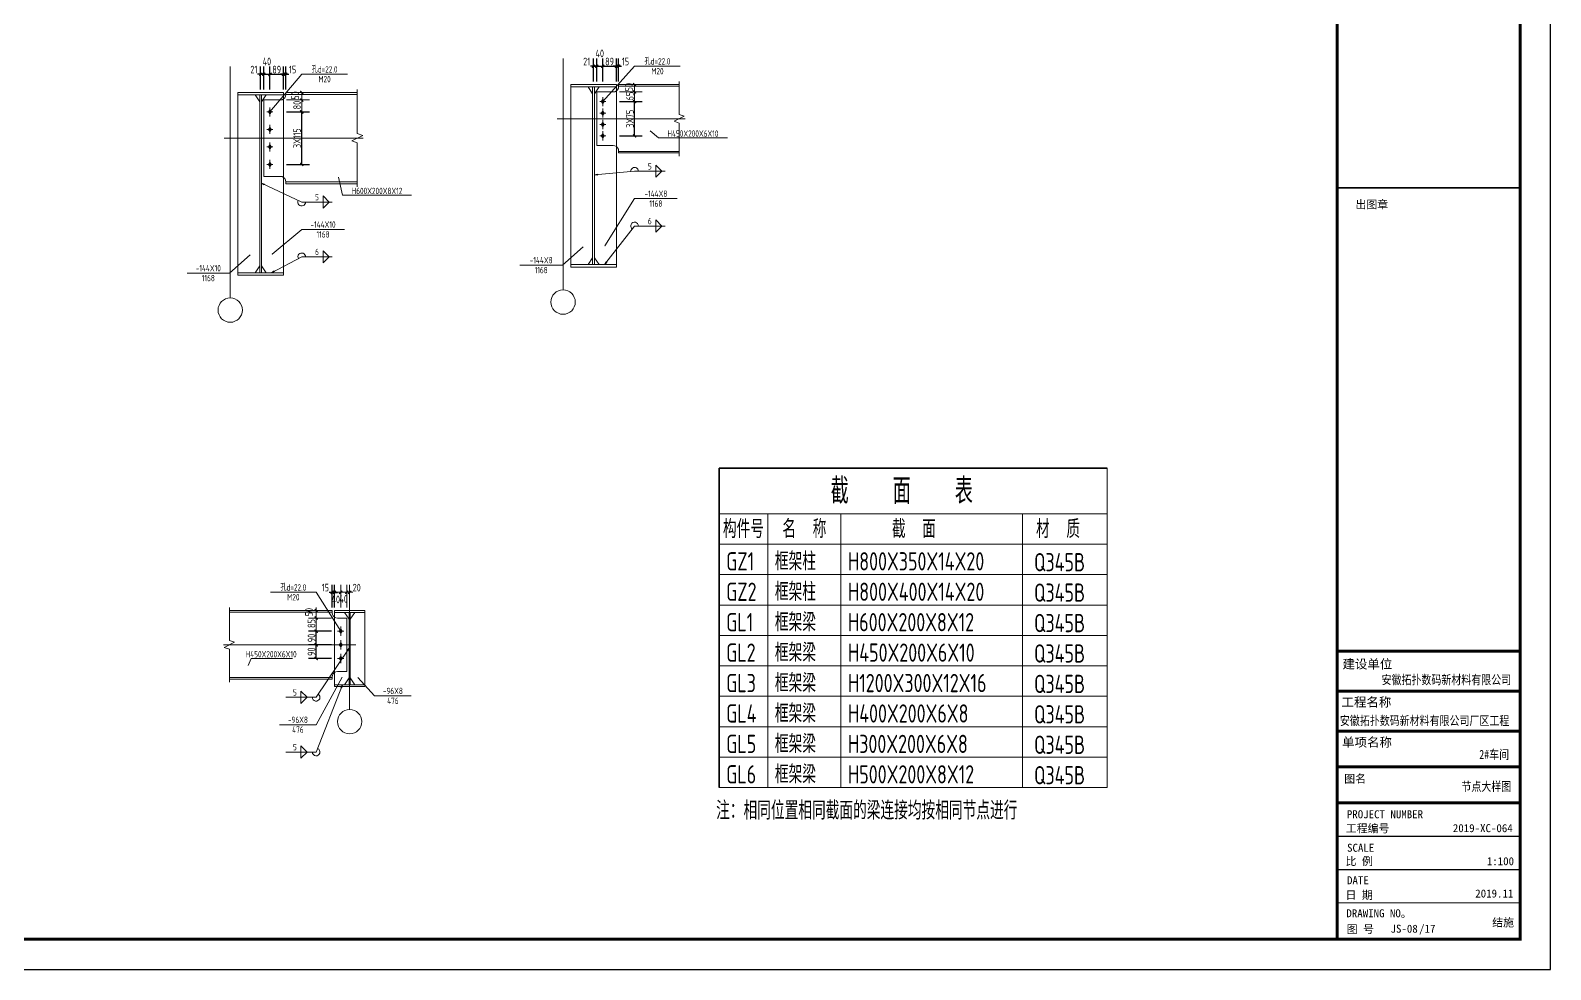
# Model space of a CAD drawing. Extents: x 19118 to 566552, y -1188739 to 92943.
# Drawn here: x 285605 to 335557, y -362484 to -331619 of the extents above; entities that cross this region are included whole.
import ezdxf
from ezdxf.enums import TextEntityAlignment as Align

# ---------------------------------------------------------------- set-up
doc = ezdxf.new("R2010")
doc.units = 0
doc.header["$LTSCALE"] = 1000
doc.header["$MEASUREMENT"] = 0
doc.linetypes.add('线型2', pattern=[5, 3, -2])
doc.linetypes.add('线型3', pattern=[19, 15, -1.5, 1, -1.5])
doc.layers.get('0').update_dxf_attribs({"linetype": 'CONTINUOUS'})
doc.layers.get('Defpoints').update_dxf_attribs({"linetype": 'CONTINUOUS'})
for name, color, linetype in [('PUB_TITLE', 4, 'CONTINUOUS'), ('TEXT', 7, 'CONTINUOUS'), ('图框', 4, 'CONTINUOUS')]:
    doc.layers.add(name, color=color, linetype=linetype)
for name, color, linetype, lineweight in [('孔标注', 9, 'CONTINUOUS', 18), ('字符标注', 9, 'CONTINUOUS', 18), ('尺寸标注', 9, 'CONTINUOUS', 18), ('梁_主零件_实线', 141, 'CONTINUOUS', 18), ('梁_零件_实线', 3, 'CONTINUOUS', 18), ('点划线', 9, '线型3', 18), ('焊缝标注', 9, 'CONTINUOUS', 18), ('螺栓组-普通_实线', 7, 'CONTINUOUS', 18), ('表格_字符', 9, 'CONTINUOUS', 18), ('表格_粗实线', 9, 'CONTINUOUS', 35), ('表格_细实线', 9, 'CONTINUOUS', 18), ('轴线__点划线', 9, 'CONTINUOUS', 18), ('钢板标注', 9, 'CONTINUOUS', 18), ('钢框架轴线', 9, 'CONTINUOUS', 18)]:
    doc.layers.add(name, color=color, linetype=linetype, lineweight=lineweight)
doc.styles.add('-黑体', font='SimSun.ttf')
doc.styles.add('PkpmHz', font='Pkpmeng', dxfattribs={"width": 0.7, "bigfont": 'hztxt'})
doc.styles.add('TSSD_NORM', font='Tssdeng.shx', dxfattribs={"width": 0.65, "bigfont": 'hztxt.shx'})
doc.styles.add('宋体', font='SimSun.ttf', dxfattribs={"width": 0.8})
doc.styles.add('黑体', font='simhei.ttf', dxfattribs={"width": 0.6, "height": 4.3})
doc.dimstyles.new('Pkpm_100', dxfattribs={"dimtxt": 250, "dimasz": 100, "dimexe": 250, "dimexo": 0.0625, "dimgap": 30, "dimtad": 1, "dimdec": 0, "dimrnd": 5, "dimzin": 0, "dimdsep": 46, "dimtxsty": 'PkpmHz', "dimblk1": 'ARCHTICK', "dimblk2": 'ARCHTICK', "dimsah": 1, "dimcen": 0.09, "dimadec": 0, "dimazin": 0, "dimtfac": 1, "dimtdec": 0, "dimtmove": 2, "dimatfit": 1, "dimfxl": 1, "dimtolj": 1, "dimtzin": 0, "dimarcsym": 0})

# ---------------------------------------------------------------- blocks, each defined once
blk = doc.blocks.new('_ArchTick')
at = {"color": 0, "linetype": 'ByBlock', "const_width": 0.4}
blk.add_lwpolyline([(-0.5, -0.5), (0.5, 0.5)], dxfattribs=at)
blk = doc.blocks.new('*D985')
at = {"layer": 'Defpoints', "color": 0, "linetype": 'Continuous'}
for p in [(293276, -333061), (293171, -333661), (293276, -333661)]:
    blk.add_point(p, dxfattribs=at)
at = {"layer": '尺寸标注', "color": 0, "linetype": 'Continuous', "lineweight": -2}
for p, q in [((293171, -333061), (293071, -333061)), ((293171, -333561), (293171, -332811)), ((293171, -333061), (293276, -333061)), ((293276, -333561), (293276, -332811)), ((293276, -333061), (293376, -333061))]:
    blk.add_line(p, q, dxfattribs=at)
at = {"layer": '尺寸标注', "color": 0, "linetype": 'Continuous', "lineweight": -2, "xscale": 100, "yscale": 100, "zscale": 100}
blk.add_blockref('_ArchTick', (293171, -333061), dxfattribs=at)
at = {"layer": '尺寸标注', "color": 0, "linetype": 'Continuous', "lineweight": -2, "xscale": 100, "yscale": 100, "zscale": 100, "rotation": 180}
blk.add_blockref('_ArchTick', (293276, -333061), dxfattribs=at)
at = {"layer": '尺寸标注', "color": 0, "linetype": 'Continuous', "insert": (292948, -332906), "char_height": 250, "attachment_point": 5, "style": 'PkpmHz'}
blk.add_mtext('\\A1;21', dxfattribs=at)
blk = doc.blocks.new('*D986')
at = {"layer": 'Defpoints', "color": 0, "linetype": 'Continuous'}
for p in [(293476, -333061), (293276, -333661), (293476, -333661)]:
    blk.add_point(p, dxfattribs=at)
at = {"layer": '尺寸标注', "color": 0, "linetype": 'Continuous', "lineweight": -2}
for p, q in [((293276, -333061), (293176, -333061)), ((293276, -333561), (293276, -332811)), ((293276, -333061), (293476, -333061)), ((293476, -333561), (293476, -332811)), ((293476, -333061), (293576, -333061))]:
    blk.add_line(p, q, dxfattribs=at)
at = {"layer": '尺寸标注', "color": 0, "linetype": 'Continuous', "lineweight": -2, "xscale": 100, "yscale": 100, "zscale": 100}
blk.add_blockref('_ArchTick', (293276, -333061), dxfattribs=at)
at = {"layer": '尺寸标注', "color": 0, "linetype": 'Continuous', "lineweight": -2, "xscale": 100, "yscale": 100, "zscale": 100, "rotation": 180}
blk.add_blockref('_ArchTick', (293476, -333061), dxfattribs=at)
at = {"layer": '尺寸标注', "color": 0, "linetype": 'Continuous', "insert": (293376, -332641), "char_height": 250, "attachment_point": 5, "style": 'PkpmHz'}
blk.add_mtext('\\A1;40', dxfattribs=at)
blk = doc.blocks.new('*D987')
at = {"layer": 'Defpoints', "color": 0, "linetype": 'Continuous'}
for p in [(293921, -333061), (293476, -333661), (293921, -333661)]:
    blk.add_point(p, dxfattribs=at)
at = {"layer": '尺寸标注', "color": 0, "linetype": 'Continuous', "lineweight": -2}
for p, q in [((293476, -333561), (293476, -332811)), ((293476, -333061), (293921, -333061)), ((293921, -333561), (293921, -332811))]:
    blk.add_line(p, q, dxfattribs=at)
at = {"layer": '尺寸标注', "color": 0, "linetype": 'Continuous', "lineweight": -2, "xscale": 100, "yscale": 100, "zscale": 100, "rotation": 180}
blk.add_blockref('_ArchTick', (293476, -333061), dxfattribs=at)
at = {"layer": '尺寸标注', "color": 0, "linetype": 'Continuous', "lineweight": -2, "xscale": 100, "yscale": 100, "zscale": 100}
blk.add_blockref('_ArchTick', (293921, -333061), dxfattribs=at)
at = {"layer": '尺寸标注', "color": 0, "linetype": 'Continuous', "insert": (293699, -332906), "char_height": 250, "attachment_point": 5, "style": 'PkpmHz'}
blk.add_mtext('\\A1;89', dxfattribs=at)
blk = doc.blocks.new('*D988')
at = {"layer": 'Defpoints', "color": 0, "linetype": 'Continuous'}
for p in [(293996, -333061), (293921, -333661), (293996, -333661)]:
    blk.add_point(p, dxfattribs=at)
at = {"layer": '尺寸标注', "color": 0, "linetype": 'Continuous', "lineweight": -2}
for p, q in [((293921, -333061), (293821, -333061)), ((293921, -333561), (293921, -332811)), ((293921, -333061), (293996, -333061)), ((293996, -333561), (293996, -332811)), ((293996, -333061), (294096, -333061))]:
    blk.add_line(p, q, dxfattribs=at)
at = {"layer": '尺寸标注', "color": 0, "linetype": 'Continuous', "lineweight": -2, "xscale": 100, "yscale": 100, "zscale": 100}
blk.add_blockref('_ArchTick', (293921, -333061), dxfattribs=at)
at = {"layer": '尺寸标注', "color": 0, "linetype": 'Continuous', "lineweight": -2, "xscale": 100, "yscale": 100, "zscale": 100, "rotation": 180}
blk.add_blockref('_ArchTick', (293996, -333061), dxfattribs=at)
at = {"layer": '尺寸标注', "color": 0, "linetype": 'Continuous', "insert": (294220, -332906), "char_height": 250, "attachment_point": 5, "style": 'PkpmHz'}
blk.add_mtext('\\A1;15', dxfattribs=at)
blk = doc.blocks.new('*D989')
at = {"layer": 'Defpoints', "color": 0, "linetype": 'Continuous'}
for p in [(293921, -334299), (294521, -334299), (293921, -336024)]:
    blk.add_point(p, dxfattribs=at)
at = {"layer": '尺寸标注', "color": 0, "linetype": 'Continuous', "lineweight": -2}
for p, q in [((294021, -334299), (294771, -334299)), ((294521, -336024), (294521, -334299)), ((294021, -336024), (294771, -336024))]:
    blk.add_line(p, q, dxfattribs=at)
at = {"layer": '尺寸标注', "color": 0, "linetype": 'Continuous', "lineweight": -2, "xscale": 100, "yscale": 100, "zscale": 100}
for p, rotation in [((294521, -334299), 90), ((294521, -336024), 270)]:
    blk.add_blockref('_ArchTick', p, dxfattribs=dict(at, rotation=rotation))
at = {"layer": '尺寸标注', "color": 0, "linetype": 'Continuous', "insert": (294366, -335161), "char_height": 250, "attachment_point": 5, "rotation": 90, "style": 'PkpmHz'}
blk.add_mtext('\\A1;3X115', dxfattribs=at)
blk = doc.blocks.new('*D990')
at = {"layer": 'Defpoints', "color": 0, "linetype": 'Continuous'}
for p in [(304213, -332797), (304108, -333397), (304213, -333397)]:
    blk.add_point(p, dxfattribs=at)
at = {"layer": '尺寸标注', "color": 0, "linetype": 'Continuous', "lineweight": -2}
for p, q in [((304108, -333297), (304108, -332547)), ((304213, -333297), (304213, -332547)), ((304108, -332797), (304008, -332797)), ((304108, -332797), (304213, -332797)), ((304213, -332797), (304313, -332797))]:
    blk.add_line(p, q, dxfattribs=at)
at = {"layer": '尺寸标注', "color": 0, "linetype": 'Continuous', "lineweight": -2, "xscale": 100, "yscale": 100, "zscale": 100}
blk.add_blockref('_ArchTick', (304108, -332797), dxfattribs=at)
at = {"layer": '尺寸标注', "color": 0, "linetype": 'Continuous', "lineweight": -2, "xscale": 100, "yscale": 100, "zscale": 100, "rotation": 180}
blk.add_blockref('_ArchTick', (304213, -332797), dxfattribs=at)
at = {"layer": '尺寸标注', "color": 0, "linetype": 'Continuous', "insert": (303885, -332642), "char_height": 250, "attachment_point": 5, "style": 'PkpmHz'}
blk.add_mtext('\\A1;21', dxfattribs=at)
blk = doc.blocks.new('*D991')
at = {"layer": 'Defpoints', "color": 0, "linetype": 'Continuous'}
for p in [(304413, -332797), (304213, -333397), (304413, -333397)]:
    blk.add_point(p, dxfattribs=at)
at = {"layer": '尺寸标注', "color": 0, "linetype": 'Continuous', "lineweight": -2}
for p, q in [((304213, -333297), (304213, -332547)), ((304413, -333297), (304413, -332547)), ((304213, -332797), (304113, -332797)), ((304213, -332797), (304413, -332797)), ((304413, -332797), (304513, -332797))]:
    blk.add_line(p, q, dxfattribs=at)
at = {"layer": '尺寸标注', "color": 0, "linetype": 'Continuous', "lineweight": -2, "xscale": 100, "yscale": 100, "zscale": 100}
blk.add_blockref('_ArchTick', (304213, -332797), dxfattribs=at)
at = {"layer": '尺寸标注', "color": 0, "linetype": 'Continuous', "lineweight": -2, "xscale": 100, "yscale": 100, "zscale": 100, "rotation": 180}
blk.add_blockref('_ArchTick', (304413, -332797), dxfattribs=at)
at = {"layer": '尺寸标注', "color": 0, "linetype": 'Continuous', "insert": (304313, -332377), "char_height": 250, "attachment_point": 5, "style": 'PkpmHz'}
blk.add_mtext('\\A1;40', dxfattribs=at)
blk = doc.blocks.new('*D992')
at = {"layer": 'Defpoints', "color": 0, "linetype": 'Continuous'}
for p in [(304858, -332797), (304413, -333397), (304858, -333397)]:
    blk.add_point(p, dxfattribs=at)
at = {"layer": '尺寸标注', "color": 0, "linetype": 'Continuous', "lineweight": -2}
for p, q in [((304413, -333297), (304413, -332547)), ((304858, -333297), (304858, -332547)), ((304413, -332797), (304858, -332797))]:
    blk.add_line(p, q, dxfattribs=at)
at = {"layer": '尺寸标注', "color": 0, "linetype": 'Continuous', "lineweight": -2, "xscale": 100, "yscale": 100, "zscale": 100, "rotation": 180}
blk.add_blockref('_ArchTick', (304413, -332797), dxfattribs=at)
at = {"layer": '尺寸标注', "color": 0, "linetype": 'Continuous', "lineweight": -2, "xscale": 100, "yscale": 100, "zscale": 100}
blk.add_blockref('_ArchTick', (304858, -332797), dxfattribs=at)
at = {"layer": '尺寸标注', "color": 0, "linetype": 'Continuous', "insert": (304636, -332642), "char_height": 250, "attachment_point": 5, "style": 'PkpmHz'}
blk.add_mtext('\\A1;89', dxfattribs=at)
blk = doc.blocks.new('*D993')
at = {"layer": 'Defpoints', "color": 0, "linetype": 'Continuous'}
for p in [(304933, -332797), (304858, -333397), (304933, -333397)]:
    blk.add_point(p, dxfattribs=at)
at = {"layer": '尺寸标注', "color": 0, "linetype": 'Continuous', "lineweight": -2}
for p, q in [((304858, -333297), (304858, -332547)), ((304933, -333297), (304933, -332547)), ((304858, -332797), (304758, -332797)), ((304858, -332797), (304933, -332797)), ((304933, -332797), (305033, -332797))]:
    blk.add_line(p, q, dxfattribs=at)
at = {"layer": '尺寸标注', "color": 0, "linetype": 'Continuous', "lineweight": -2, "xscale": 100, "yscale": 100, "zscale": 100}
blk.add_blockref('_ArchTick', (304858, -332797), dxfattribs=at)
at = {"layer": '尺寸标注', "color": 0, "linetype": 'Continuous', "lineweight": -2, "xscale": 100, "yscale": 100, "zscale": 100, "rotation": 180}
blk.add_blockref('_ArchTick', (304933, -332797), dxfattribs=at)
at = {"layer": '尺寸标注', "color": 0, "linetype": 'Continuous', "insert": (305157, -332642), "char_height": 250, "attachment_point": 5, "style": 'PkpmHz'}
blk.add_mtext('\\A1;15', dxfattribs=at)
blk = doc.blocks.new('*D994')
at = {"layer": 'Defpoints', "color": 0, "linetype": 'Continuous'}
for p in [(304858, -333960), (305458, -333960), (304858, -335085)]:
    blk.add_point(p, dxfattribs=at)
at = {"layer": '尺寸标注', "color": 0, "linetype": 'Continuous', "lineweight": -2}
for p, q in [((304958, -333960), (305708, -333960)), ((305458, -335085), (305458, -333960)), ((304958, -335085), (305708, -335085))]:
    blk.add_line(p, q, dxfattribs=at)
at = {"layer": '尺寸标注', "color": 0, "linetype": 'Continuous', "lineweight": -2, "xscale": 100, "yscale": 100, "zscale": 100}
for p, rotation in [((305458, -333960), 90), ((305458, -335085), 270)]:
    blk.add_blockref('_ArchTick', p, dxfattribs=dict(at, rotation=rotation))
at = {"layer": '尺寸标注', "color": 0, "linetype": 'Continuous', "insert": (305303, -334522), "char_height": 250, "attachment_point": 5, "rotation": 90, "style": 'PkpmHz'}
blk.add_mtext('\\A1;3X75', dxfattribs=at)
blk = doc.blocks.new('*D1014')
at = {"layer": 'Defpoints', "color": 0, "linetype": 'Continuous'}
for p in [(295595, -350086), (295520, -350686), (295595, -350686)]:
    blk.add_point(p, dxfattribs=at)
at = {"layer": '尺寸标注', "color": 0, "linetype": 'Continuous', "lineweight": -2}
for p, q in [((295520, -350086), (295420, -350086)), ((295520, -350586), (295520, -349836)), ((295520, -350086), (295595, -350086)), ((295595, -350586), (295595, -349836)), ((295595, -350086), (295695, -350086))]:
    blk.add_line(p, q, dxfattribs=at)
at = {"layer": '尺寸标注', "color": 0, "linetype": 'Continuous', "lineweight": -2, "xscale": 100, "yscale": 100, "zscale": 100}
blk.add_blockref('_ArchTick', (295520, -350086), dxfattribs=at)
at = {"layer": '尺寸标注', "color": 0, "linetype": 'Continuous', "lineweight": -2, "xscale": 100, "yscale": 100, "zscale": 100, "rotation": 180}
blk.add_blockref('_ArchTick', (295595, -350086), dxfattribs=at)
at = {"layer": '尺寸标注', "color": 0, "linetype": 'Continuous', "insert": (295297, -349930), "char_height": 250, "attachment_point": 5, "style": 'PkpmHz'}
blk.add_mtext('\\A1;15', dxfattribs=at)
blk = doc.blocks.new('*D1015')
at = {"layer": 'Defpoints', "color": 0, "linetype": 'Continuous'}
for p in [(294995, -351811), (295595, -351811), (295595, -352261)]:
    blk.add_point(p, dxfattribs=at)
at = {"layer": '尺寸标注', "color": 0, "linetype": 'Continuous', "lineweight": -2}
for p, q in [((295495, -351811), (294745, -351811)), ((294995, -352261), (294995, -351811)), ((295495, -352261), (294745, -352261))]:
    blk.add_line(p, q, dxfattribs=at)
at = {"layer": '尺寸标注', "color": 0, "linetype": 'Continuous', "lineweight": -2, "xscale": 100, "yscale": 100, "zscale": 100}
for p, rotation in [((294995, -351811), 90), ((294995, -352261), 270)]:
    blk.add_blockref('_ArchTick', p, dxfattribs=dict(at, rotation=rotation))
at = {"layer": '尺寸标注', "color": 0, "linetype": 'Continuous', "insert": (294840, -352036), "char_height": 250, "attachment_point": 5, "rotation": 90, "style": 'PkpmHz'}
blk.add_mtext('\\A1;90', dxfattribs=at)
blk = doc.blocks.new('*D1016')
at = {"layer": 'Defpoints', "color": 0, "linetype": 'Continuous'}
for p in [(294995, -351361), (295595, -351361), (295595, -351811)]:
    blk.add_point(p, dxfattribs=at)
at = {"layer": '尺寸标注', "color": 0, "linetype": 'Continuous', "lineweight": -2}
for p, q in [((295495, -351361), (294745, -351361)), ((294995, -351811), (294995, -351361)), ((295495, -351811), (294745, -351811))]:
    blk.add_line(p, q, dxfattribs=at)
at = {"layer": '尺寸标注', "color": 0, "linetype": 'Continuous', "lineweight": -2, "xscale": 100, "yscale": 100, "zscale": 100}
for p, rotation in [((294995, -351361), 90), ((294995, -351811), 270)]:
    blk.add_blockref('_ArchTick', p, dxfattribs=dict(at, rotation=rotation))
at = {"layer": '尺寸标注', "color": 0, "linetype": 'Continuous', "insert": (294840, -351586), "char_height": 250, "attachment_point": 5, "rotation": 90, "style": 'PkpmHz'}
blk.add_mtext('\\A1;90', dxfattribs=at)

msp = doc.modelspace()

# ---------------------------------------------------------------- hatches: boundary and pattern name
at = {"layer": '焊缝标注'}
for points in [[(293201.14, -336641), (293285.27, -336697.09), (293298.03, -336669.94)], [(304138.48, -336367.34), (304239.43, -336373.23), (304236.71, -336343.35)], [(293531.14, -339581), (293626.64, -339547.78), (293612.69, -339521.22)], [(304468.48, -339317.34), (304541.79, -339247.7), (304518.13, -339229.25)], [(296075.39, -351925.53), (296007.23, -352000.22), (296032.14, -352016.93)], [(295855.39, -353125.53), (295805.15, -353213.28), (295833.1, -353224.16)]]:
    msp.add_hatch(color=256, dxfattribs=at).paths.add_polyline_path(points)
at = {"layer": '螺栓组-普通_实线'}
for points in [[(304413.48, -333894.84), (304363.48, -333959.84), (304413.48, -334024.84), (304463.48, -333959.84)], [(293476.14, -334233.5), (293426.14, -334298.5), (293476.14, -334363.5), (293526.14, -334298.5)], [(304413.48, -334269.84), (304363.48, -334334.84), (304413.48, -334399.84), (304463.48, -334334.84)], [(304413.48, -334644.84), (304363.48, -334709.84), (304413.48, -334774.84), (304463.48, -334709.84)], [(293476.14, -334808.5), (293426.14, -334873.5), (293476.14, -334938.5), (293526.14, -334873.5)], [(304413.48, -335019.84), (304363.48, -335084.84), (304413.48, -335149.84), (304463.48, -335084.84)], [(293476.14, -335383.5), (293426.14, -335448.5), (293476.14, -335513.5), (293526.14, -335448.5)], [(293476.14, -335958.5), (293426.14, -336023.5), (293476.14, -336088.5), (293526.14, -336023.5)], [(295800.39, -351295.53), (295750.39, -351360.53), (295800.39, -351425.53), (295850.39, -351360.53)], [(295800.39, -351745.53), (295750.39, -351810.53), (295800.39, -351875.53), (295850.39, -351810.53)], [(295800.39, -352195.53), (295750.39, -352260.53), (295800.39, -352325.53), (295850.39, -352260.53)]]:
    msp.add_hatch(color=1, dxfattribs=at).paths.add_polyline_path(points)

# ---------------------------------------------------------------- linework, layer by layer
at = {"layer": 'PUB_TITLE'}
msp.add_lwpolyline([(251456.96, -362483.6), (335556.96, -362483.6), (335556.96, -303083.6), (251456.96, -303083.6)], close=True, dxfattribs=at)
at = {"layer": 'PUB_TITLE', "const_width": 100}
msp.add_lwpolyline([(253956.96, -361483.6), (334556.96, -361483.6), (334556.96, -304083.6), (253956.96, -304083.6)], close=True, dxfattribs=at)
at = {"layer": '图框', "color": 4, "const_width": 98.59}
msp.add_lwpolyline([(328547.72, -304083.6), (334556.96, -304083.6), (334556.96, -361483.6), (328547.72, -361483.6)], close=True, dxfattribs=at)
at = {"layer": '图框', "color": 0, "const_width": 50}
msp.add_lwpolyline([(328547.72, -336791.38), (334556.96, -336791.38)], dxfattribs=at)
at = {"layer": '图框', "color": 4}
for points, const_width in [([(328547.72, -352017.13), (334535.11, -352017.13)], 99.6), ([(328547.72, -353334.14), (334536.96, -353334.14)], 99.6), ([(328547.72, -354648.67), (334556.96, -354648.67)], 99.6), ([(328547.72, -355819.4), (334556.96, -355819.4)], 99.6), ([(328547.72, -357003.95), (334556.96, -357003.95)], 99.6), ([(328547.72, -358102.81), (334556.96, -358102.81)], 40.34), ([(328547.72, -359199.76), (334556.96, -359199.76)], 40.34), ([(328547.72, -360288.4), (334556.96, -360288.4)], 40.34)]:
    msp.add_lwpolyline(points, dxfattribs=dict(at, const_width=const_width))
at = {"layer": '孔标注', "ltscale": 100}
for p, q in [((293476.14, -334298.5), (294521.14, -333061)), ((294521.14, -333061), (296021.14, -333061)), ((304413.48, -333959.84), (305458.48, -332797.34)), ((305458.48, -332797.34), (306958.48, -332797.34)), ((294995.39, -350085.53), (293495.39, -350085.53)), ((295800.39, -351360.53), (294995.39, -350085.53))]:
    msp.add_line(p, q, dxfattribs=at)
at = {"layer": '孔标注', "ltscale": 100, "const_width": 10}
for points in [[(304418.48, -333959.84, 1), (304408.48, -333959.84, 1)], [(293481.14, -334298.5, 1), (293471.14, -334298.5, 1)], [(295805.39, -351360.53, 1), (295795.39, -351360.53, 1)]]:
    msp.add_lwpolyline(points, format="xyb", close=True, dxfattribs=at)
at = {"layer": '字符标注', "ltscale": 100}
for p, q in [((305972.59, -334919.78), (306239.02, -335151.19)), ((306239.02, -335151.19), (308514.02, -335151.19)), ((295733.39, -336437.16), (295857.73, -337036.95)), ((295857.73, -337036.95), (298132.73, -337036.95)), ((292764.63, -352486.88), (292859.66, -352255.47)), ((292859.66, -352255.47), (294218.42, -352255.47))]:
    msp.add_line(p, q, dxfattribs=at)
at = {"layer": '尺寸标注', "linetype": 'Continuous'}
for p, q in [((294021.14, -333661), (294771.14, -333661)), ((294521.14, -333906), (294521.14, -333661)), ((304958.48, -333397.34), (305708.48, -333397.34)), ((304958.48, -333642.34), (305708.48, -333642.34)), ((304958.48, -333642.34), (305708.48, -333642.34)), ((305458.48, -333642.34), (305458.48, -333397.34)), ((305458.48, -333959.84), (305458.48, -333642.34)), ((294021.14, -333906), (294771.14, -333906)), ((294021.14, -333906), (294771.14, -333906)), ((294521.14, -334298.5), (294521.14, -333906)), ((304958.48, -333959.84), (305708.48, -333959.84)), ((294021.14, -334298.5), (294771.14, -334298.5)), ((295595.39, -350085.53), (295495.39, -350085.53)), ((295595.39, -350585.53), (295595.39, -349835.53)), ((295595.39, -350085.53), (295800.39, -350085.53)), ((295800.39, -350585.53), (295800.39, -349835.53)), ((295800.39, -350585.53), (295800.39, -349835.53)), ((295800.39, -350085.53), (295900.39, -350085.53)), ((295800.39, -350085.53), (296000.39, -350085.53)), ((296000.39, -350085.53), (295900.39, -350085.53)), ((296000.39, -350585.53), (296000.39, -349835.53)), ((296000.39, -350585.53), (296000.39, -349835.53)), ((296000.39, -350085.53), (296095.39, -350085.53)), ((296095.39, -350585.53), (296095.39, -349835.53)), ((296095.39, -350085.53), (296195.39, -350085.53)), ((294995.39, -350685.53), (294995.39, -350585.53)), ((295495.39, -350685.53), (294745.39, -350685.53)), ((295495.39, -350930.53), (294745.39, -350930.53)), ((295495.39, -350930.53), (294745.39, -350930.53)), ((294995.39, -350930.53), (294995.39, -350685.53)), ((294995.39, -350930.53), (294995.39, -351030.53)), ((294995.39, -351360.53), (294995.39, -350930.53)), ((295495.39, -351360.53), (294745.39, -351360.53))]:
    msp.add_line(p, q, dxfattribs=at)
at = {"layer": '梁_主零件_实线', "ltscale": 100}
for p, q in [((292421.14, -333741), (292421.14, -333661)), ((292421.14, -333661), (293921.14, -333661)), ((293921.14, -333741), (293921.14, -333661)), ((293996.14, -333661), (296343.28, -333661)), ((293996.14, -333731), (293996.14, -333661)), ((303358.48, -333477.34), (303358.48, -333397.34)), ((303358.48, -333397.34), (304858.48, -333397.34)), ((303358.48, -333477.34), (304858.48, -333477.34)), ((304078.48, -333477.34), (304078.48, -339317.34)), ((304138.48, -339317.34), (304138.48, -333477.34)), ((304213.48, -333642.34), (304758.48, -333642.34)), ((304213.48, -335402.34), (304213.48, -333642.34)), ((304758.48, -333642.34), (304812.56, -333633.78)), ((304812.56, -333633.78), (304861.34, -333608.92)), ((304858.48, -333477.34), (304858.48, -333397.34)), ((304861.34, -333608.92), (304900.06, -333570.21)), ((304900.06, -333570.21), (304924.92, -333521.42)), ((304924.92, -333521.42), (304933.48, -333467.34)), ((304933.48, -333397.34), (306922.31, -333397.34)), ((304933.48, -333467.34), (304933.48, -333397.34)), ((304933.48, -333447.34), (306922.31, -333447.34)), ((292421.14, -333741), (293921.14, -333741)), ((293141.14, -333741), (293141.14, -339581)), ((293201.14, -339581), (293201.14, -333741)), ((293276.14, -333906), (293821.14, -333906)), ((293276.14, -336416), (293276.14, -333906)), ((293821.14, -333906), (293875.21, -333897.44)), ((293875.21, -333897.44), (293924, -333872.58)), ((293924, -333872.58), (293962.71, -333833.87)), ((293962.71, -333833.87), (293987.57, -333785.08)), ((293987.57, -333785.08), (293996.14, -333731)), ((293996.14, -333721), (296343.28, -333721)), ((304758.48, -335402.34), (304213.48, -335402.34)), ((304812.56, -335410.91), (304758.48, -335402.34)), ((304861.34, -335435.77), (304812.56, -335410.91)), ((304900.06, -335474.48), (304861.34, -335435.77)), ((304924.92, -335523.27), (304900.06, -335474.48)), ((304933.48, -335577.34), (304924.92, -335523.27)), ((304933.48, -335647.34), (304933.48, -335577.34)), ((306922.31, -335597.34), (304933.48, -335597.34)), ((306922.31, -335647.34), (304933.48, -335647.34)), ((293821.14, -336416), (293276.14, -336416)), ((293875.21, -336424.57), (293821.14, -336416)), ((293924, -336449.43), (293875.21, -336424.57)), ((293962.71, -336488.14), (293924, -336449.43)), ((293987.57, -336536.93), (293962.71, -336488.14)), ((293996.14, -336591), (293987.57, -336536.93)), ((293996.14, -336661), (293996.14, -336591)), ((296343.28, -336601), (293996.14, -336601)), ((296343.28, -336661), (293996.14, -336661)), ((292421.14, -339661), (292421.14, -339581)), ((293921.14, -339581), (292421.14, -339581)), ((292421.14, -339661), (293921.14, -339661)), ((293921.14, -339661), (293921.14, -339581)), ((303358.48, -339397.34), (303358.48, -339317.34)), ((304858.48, -339317.34), (303358.48, -339317.34)), ((303358.48, -339397.34), (304858.48, -339397.34)), ((304858.48, -339397.34), (304858.48, -339317.34)), ((292145.39, -350685.53), (295520.39, -350685.53)), ((292145.39, -350735.53), (295520.39, -350735.53)), ((295520.39, -350755.53), (295520.39, -350685.53)), ((295520.39, -350755.53), (295528.95, -350809.61)), ((295528.95, -350809.61), (295553.81, -350858.39)), ((295553.81, -350858.39), (295592.53, -350897.11)), ((295592.53, -350897.11), (295641.31, -350921.96)), ((295595.39, -350685.53), (296595.39, -350685.53)), ((295595.39, -350745.53), (295595.39, -350685.53)), ((295595.39, -350745.53), (296595.39, -350745.53)), ((295641.31, -350921.96), (295695.39, -350930.53)), ((295695.39, -350930.53), (296000.39, -350930.53)), ((296000.39, -350930.53), (296000.39, -352690.53)), ((296075.39, -350745.53), (296075.39, -353125.53)), ((296115.39, -353125.53), (296115.39, -350745.53)), ((296595.39, -350745.53), (296595.39, -350685.53)), ((295520.39, -352885.53), (292145.39, -352885.53)), ((295520.39, -352935.53), (292145.39, -352935.53)), ((295528.95, -352811.45), (295520.39, -352865.53)), ((295520.39, -352935.53), (295520.39, -352865.53)), ((295553.81, -352762.67), (295528.95, -352811.45)), ((295592.53, -352723.95), (295553.81, -352762.67)), ((295641.31, -352699.1), (295592.53, -352723.95)), ((295595.39, -353185.53), (295595.39, -353125.53)), ((296595.39, -353125.53), (295595.39, -353125.53)), ((295695.39, -352690.53), (295641.31, -352699.1)), ((296000.39, -352690.53), (295695.39, -352690.53)), ((296595.39, -353185.53), (296595.39, -353125.53)), ((295595.39, -353185.53), (296595.39, -353185.53))]:
    msp.add_line(p, q, dxfattribs=at)
at = {"layer": '梁_零件_实线', "ltscale": 100}
for p, q in [((303358.48, -333477.34), (303928.48, -333477.34)), ((303358.48, -339317.34), (303358.48, -333477.34)), ((303928.48, -333477.34), (304078.48, -333702.34)), ((304138.48, -333702.34), (304288.48, -333477.34)), ((304288.48, -333477.34), (304858.48, -333477.34)), ((304858.48, -333477.34), (304858.48, -333610.38)), ((292421.14, -333741), (292991.14, -333741)), ((292421.14, -339581), (292421.14, -333741)), ((292991.14, -333741), (293141.14, -333966)), ((293141.14, -333966), (293141.14, -339356)), ((293201.14, -333966), (293351.14, -333741)), ((293201.14, -339356), (293201.14, -333966)), ((293351.14, -333741), (293921.14, -333741)), ((293921.14, -333741), (293921.14, -333874.04)), ((304078.48, -333702.34), (304078.48, -339092.34)), ((304138.48, -339092.34), (304138.48, -333702.34)), ((304858.48, -335434.31), (304858.48, -339317.34)), ((293921.14, -336447.97), (293921.14, -339581)), ((304078.48, -339092.34), (303928.48, -339317.34)), ((304288.48, -339317.34), (304138.48, -339092.34)), ((292991.14, -339581), (292421.14, -339581)), ((293141.14, -339356), (292991.14, -339581)), ((293351.14, -339581), (293201.14, -339356)), ((293921.14, -339581), (293351.14, -339581)), ((303928.48, -339317.34), (303358.48, -339317.34)), ((304858.48, -339317.34), (304288.48, -339317.34)), ((295595.39, -352722.49), (295595.39, -350898.56))]:
    msp.add_line(p, q, dxfattribs=at)
at = {"layer": '梁_零件_实线', "linetype": '线型2', "ltscale": 100}
for p, q in [((304858.48, -335434.31), (304858.48, -333610.38)), ((293921.14, -336447.97), (293921.14, -333874.04))]:
    msp.add_line(p, q, dxfattribs=at)
at = {"layer": '梁_零件_实线', "linetype": 'Continuous', "ltscale": 100}
for p, q in [((295925.39, -350745.53), (295595.39, -350745.53)), ((295595.39, -350745.53), (295595.39, -350898.56)), ((296075.39, -350970.53), (295925.39, -350745.53)), ((296075.39, -352900.53), (296075.39, -350970.53)), ((296265.39, -350745.53), (296115.39, -350970.53)), ((296115.39, -350970.53), (296115.39, -352900.53)), ((296595.39, -350745.53), (296265.39, -350745.53)), ((296595.39, -353125.53), (296595.39, -350745.53)), ((295595.39, -352722.49), (295595.39, -353125.53)), ((295595.39, -353125.53), (295925.39, -353125.53)), ((295925.39, -353125.53), (296075.39, -352900.53)), ((296115.39, -352900.53), (296265.39, -353125.53)), ((296265.39, -353125.53), (296595.39, -353125.53))]:
    msp.add_line(p, q, dxfattribs=at)
at = {"layer": '点划线', "ltscale": 100}
for p, q in [((302908.48, -334522.34), (307122.31, -334522.34)), ((291971.14, -335161), (296543.28, -335161)), ((296295.39, -351810.53), (291945.39, -351810.53))]:
    msp.add_line(p, q, dxfattribs=at)
at = {"layer": '焊缝标注', "ltscale": 100}
for p, q in [((306158.48, -336047.34), (306358.48, -336247.34)), ((306158.48, -336247.34), (306158.48, -336047.34)), ((293201.14, -336641), (294521.14, -337261)), ((304138.48, -336367.34), (305458.48, -336247.34)), ((305458.48, -336247.34), (306458.48, -336247.34)), ((306158.48, -336447.34), (306358.48, -336247.34)), ((306158.48, -336247.34), (306158.48, -336447.34)), ((295221.14, -337061), (295421.14, -337261)), ((295221.14, -337261), (295221.14, -337061)), ((294521.14, -337261), (295521.14, -337261)), ((295221.14, -337461), (295421.14, -337261)), ((295221.14, -337261), (295221.14, -337461)), ((304468.48, -339317.34), (305458.48, -338047.34)), ((305458.48, -338047.34), (306458.48, -338047.34)), ((306158.48, -337847.34), (306358.48, -338047.34)), ((306158.48, -338047.34), (306158.48, -337847.34)), ((306158.48, -338247.34), (306358.48, -338047.34)), ((306158.48, -338047.34), (306158.48, -338247.34)), ((293531.14, -339581), (294521.14, -339061)), ((294521.14, -339061), (295521.14, -339061)), ((295221.14, -338861), (295421.14, -339061)), ((295221.14, -339061), (295221.14, -338861)), ((295221.14, -339261), (295421.14, -339061)), ((295221.14, -339061), (295221.14, -339261)), ((296075.39, -351925.53), (294995.39, -353535.53)), ((295855.39, -353125.53), (294995.39, -355335.53)), ((294995.39, -353535.53), (293995.39, -353535.53)), ((294695.39, -353535.53), (294495.39, -353335.53)), ((294495.39, -353535.53), (294495.39, -353335.53)), ((294695.39, -353535.53), (294495.39, -353735.53)), ((294495.39, -353535.53), (294495.39, -353735.53)), ((294695.39, -355335.53), (294495.39, -355135.53)), ((294495.39, -355335.53), (294495.39, -355135.53)), ((294995.39, -355335.53), (293995.39, -355335.53)), ((294695.39, -355335.53), (294495.39, -355535.53)), ((294495.39, -355335.53), (294495.39, -355535.53))]:
    msp.add_line(p, q, dxfattribs=at)
at = {"layer": '焊缝标注', "linetype": 'Continuous'}
for points in [[(293201.14, -336641), (293285.27, -336697.09), (293298.03, -336669.94)], [(304138.48, -336367.34), (304239.43, -336373.23), (304236.71, -336343.35)], [(293531.14, -339581), (293626.64, -339547.78), (293612.69, -339521.22)], [(304468.48, -339317.34), (304541.79, -339247.7), (304518.13, -339229.25)], [(296075.39, -351925.53), (296007.23, -352000.22), (296032.14, -352016.93)], [(295855.39, -353125.53), (295805.15, -353213.28), (295833.1, -353224.16)]]:
    msp.add_lwpolyline(points, close=True, dxfattribs=at)
at = {"layer": '焊缝标注', "ltscale": 100}
for centre, start, end in [((305458.48, -336247.34), 0, 185.194427), ((294521.14, -337261), 154.840714, 0), ((305458.48, -338047.34), 0, 232.062607), ((294521.14, -339061), 0, 207.710815), ((294995.39, -353535.53), 180, 56.146004), ((294995.39, -355335.53), 180, 68.736992)]:
    msp.add_arc(centre, 125, start, end, dxfattribs=at)
at = {"layer": '螺栓组-普通_实线', "color": 9, "ltscale": 100}
for p, q in [((293476.14, -334148.5), (293476.14, -334448.5)), ((304513.48, -333959.84), (304313.48, -333959.84)), ((304413.48, -333809.84), (304413.48, -334109.84)), ((293576.14, -334298.5), (293376.14, -334298.5)), ((304513.48, -334334.84), (304313.48, -334334.84)), ((304413.48, -334184.84), (304413.48, -334484.84)), ((304413.48, -334559.84), (304413.48, -334859.84)), ((293576.14, -334873.5), (293376.14, -334873.5)), ((293476.14, -334723.5), (293476.14, -335023.5)), ((304513.48, -334709.84), (304313.48, -334709.84)), ((304513.48, -335084.84), (304313.48, -335084.84)), ((304413.48, -334934.84), (304413.48, -335234.84)), ((293576.14, -335448.5), (293376.14, -335448.5)), ((293476.14, -335298.5), (293476.14, -335598.5)), ((293576.14, -336023.5), (293376.14, -336023.5)), ((293476.14, -335873.5), (293476.14, -336173.5)), ((295900.39, -351360.53), (295700.39, -351360.53)), ((295800.39, -351210.53), (295800.39, -351510.53)), ((295800.39, -351660.53), (295800.39, -351960.53)), ((295900.39, -351810.53), (295700.39, -351810.53)), ((295800.39, -352110.53), (295800.39, -352410.53)), ((295900.39, -352260.53), (295700.39, -352260.53))]:
    msp.add_line(p, q, dxfattribs=at)
at = {"layer": '螺栓组-普通_实线', "color": 1, "linetype": 'Continuous'}
for points in [[(304413.48, -333894.84), (304363.48, -333959.84), (304413.48, -334024.84), (304463.48, -333959.84)], [(293476.14, -334233.5), (293426.14, -334298.5), (293476.14, -334363.5), (293526.14, -334298.5)], [(304413.48, -334269.84), (304363.48, -334334.84), (304413.48, -334399.84), (304463.48, -334334.84)], [(304413.48, -334644.84), (304363.48, -334709.84), (304413.48, -334774.84), (304463.48, -334709.84)], [(293476.14, -334808.5), (293426.14, -334873.5), (293476.14, -334938.5), (293526.14, -334873.5)], [(304413.48, -335019.84), (304363.48, -335084.84), (304413.48, -335149.84), (304463.48, -335084.84)], [(293476.14, -335383.5), (293426.14, -335448.5), (293476.14, -335513.5), (293526.14, -335448.5)], [(293476.14, -335958.5), (293426.14, -336023.5), (293476.14, -336088.5), (293526.14, -336023.5)], [(295800.39, -351295.53), (295750.39, -351360.53), (295800.39, -351425.53), (295850.39, -351360.53)], [(295800.39, -351745.53), (295750.39, -351810.53), (295800.39, -351875.53), (295850.39, -351810.53)], [(295800.39, -352195.53), (295750.39, -352260.53), (295800.39, -352325.53), (295850.39, -352260.53)]]:
    msp.add_lwpolyline(points, close=True, dxfattribs=at)
at = {"layer": '表格_粗实线', "ltscale": 20}
for p, q in [((308236.05, -346003.32), (320989.65, -346003.32)), ((308236.05, -346003.32), (308236.05, -348503.32)), ((308236.05, -348503.32), (308236.05, -356503.32))]:
    msp.add_line(p, q, dxfattribs=at)
at = {"layer": '表格_细实线', "ltscale": 20}
for p, q in [((320989.65, -346003.32), (320989.65, -348503.32)), ((308236.05, -347503.32), (320989.65, -347503.32)), ((309836.05, -347503.32), (309836.05, -348503.32)), ((312236.05, -347503.32), (312236.05, -348503.32)), ((318204.8, -347503.32), (318204.8, -348503.32)), ((308236.05, -348503.32), (320989.65, -348503.32)), ((309836.05, -348503.32), (309836.05, -356503.32)), ((312236.05, -348503.32), (312236.05, -356503.32)), ((318204.8, -348503.32), (318204.8, -356503.32)), ((320989.65, -348503.32), (320989.65, -356503.32)), ((308236.05, -349503.32), (320989.65, -349503.32)), ((308236.05, -350503.32), (320989.65, -350503.32)), ((308236.05, -351503.32), (320989.65, -351503.32)), ((308236.05, -352503.32), (320989.65, -352503.32)), ((308236.05, -353503.32), (320989.65, -353503.32)), ((308236.05, -354503.32), (320989.65, -354503.32)), ((308236.05, -355503.32), (320989.65, -355503.32)), ((308236.05, -356503.32), (320989.65, -356503.32))]:
    msp.add_line(p, q, dxfattribs=at)
at = {"layer": '轴线__点划线', "ltscale": 100}
for p, q in [((296343.28, -335011), (296343.28, -333561)), ((306922.31, -334381.72), (306922.31, -333297.34)), ((306753.56, -334606.72), (307091.06, -334437.97)), ((306922.31, -334662.97), (306753.56, -334606.72)), ((307091.06, -334437.97), (306922.31, -334381.72)), ((306922.31, -335747.34), (306922.31, -334662.97)), ((296163.28, -335251), (296523.28, -335071)), ((296523.28, -335071), (296343.28, -335011)), ((296343.28, -335311), (296163.28, -335251)), ((296343.28, -336761), (296343.28, -335311)), ((292145.39, -351669.9), (292145.39, -350585.53)), ((291976.64, -351894.9), (292314.14, -351726.15)), ((292145.39, -351951.15), (291976.64, -351894.9)), ((292314.14, -351726.15), (292145.39, -351669.9)), ((292145.39, -353035.53), (292145.39, -351951.15))]:
    msp.add_line(p, q, dxfattribs=at)
at = {"layer": '钢板标注', "ltscale": 100}
for p, q in [((304483.48, -338703.34), (305458.48, -337147.34)), ((305458.48, -337147.34), (306858.48, -337147.34)), ((293546.14, -338977), (294521.14, -338161)), ((294521.14, -338161), (295921.14, -338161)), ((292826.14, -338997), (292151.14, -339597)), ((303763.48, -338733.34), (303088.48, -339333.34)), ((292151.14, -339597), (290751.14, -339597)), ((303088.48, -339333.34), (301688.48, -339333.34)), ((295845.39, -352877.53), (294995.39, -354435.53)), ((296365.39, -352887.53), (296915.39, -353487.53)), ((296915.39, -353487.53), (298115.39, -353487.53)), ((294995.39, -354435.53), (293795.39, -354435.53))]:
    msp.add_line(p, q, dxfattribs=at)
at = {"layer": '钢板标注', "ltscale": 100, "const_width": 10}
for points in [[(292831.14, -338997, 1), (292821.14, -338997, 1)], [(293551.14, -338977, 1), (293541.14, -338977, 1)], [(303768.48, -338733.34, 1), (303758.48, -338733.34, 1)], [(304488.48, -338703.34, 1), (304478.48, -338703.34, 1)], [(295850.39, -352877.53, 1), (295840.39, -352877.53, 1)], [(296370.39, -352887.53, 1), (296360.39, -352887.53, 1)]]:
    msp.add_lwpolyline(points, format="xyb", close=True, dxfattribs=at)
at = {"layer": '钢框架轴线', "ltscale": 100}
for p, q in [((303108.48, -340147.34), (303108.48, -332547.34)), ((292171.14, -340411), (292171.14, -332811)), ((296095.39, -353935.53), (296095.39, -349835.53))]:
    msp.add_line(p, q, dxfattribs=at)
for centre in [(303108.48, -340547.34), (292171.14, -340811), (296095.39, -354335.53)]:
    msp.add_circle(centre, 400, dxfattribs=at)

# ---------------------------------------------------------------- block references
at = {"layer": '尺寸标注', "linetype": 'Continuous', "xscale": 100, "yscale": 100, "zscale": 100}
for p, rotation in [((294521.14, -333661), 90), ((305458.48, -333397.34), 90), ((305458.48, -333642.34), 270), ((305458.48, -333642.34), 90), ((294521.14, -333906), 90), ((294521.14, -333906), 270), ((305458.48, -333959.84), 270), ((294521.14, -334298.5), 270), ((295800.39, -350085.53), 180), ((295800.39, -350085.53), 180), ((296095.39, -350085.53), 180), ((294995.39, -350685.53), 270), ((294995.39, -350930.53), 90), ((294995.39, -350930.53), 90), ((294995.39, -351360.53), 270)]:
    msp.add_blockref('_ArchTick', p, dxfattribs=dict(at, rotation=rotation))
for p in [(295595.39, -350085.53), (296000.39, -350085.53), (296000.39, -350085.53)]:
    msp.add_blockref('_ArchTick', p, dxfattribs=at)

# ---------------------------------------------------------------- texts
at = {"layer": 'TEXT', "style": 'TSSD_NORM', "width": 0.75}
for s, p in [('构件号', (309036.05, -348003.32)), ('名  称', (311036.05, -348003.32)), ('截  面', (314636.05, -348003.32)), ('材  质', (319371.64, -348003.32))]:
    msp.add_text(s, height=600, dxfattribs=at).set_placement(p, align=Align.MIDDLE_CENTER)
for s, p in [('GZ1', (308468.16, -349366.71)), ('框架柱', (310068.16, -349366.71)), ('H800X350X14X20', (312468.16, -349366.71)), ('Q345B', (318584.14, -349395.14)), ('GZ2', (308468.16, -350366.71)), ('框架柱', (310068.16, -350366.71)), ('H800X400X14X20', (312468.16, -350366.71)), ('Q345B', (318584.14, -350395.14)), ('GL1', (308468.16, -351366.71)), ('框架梁', (310068.16, -351366.71)), ('H600X200X8X12', (312468.16, -351366.71)), ('Q345B', (318584.14, -351395.14)), ('GL2', (308468.16, -352366.71)), ('框架梁', (310068.16, -352366.71)), ('H450X200X6X10', (312468.16, -352366.71)), ('Q345B', (318584.14, -352395.14)), ('GL3', (308468.16, -353366.71)), ('框架梁', (310068.16, -353366.71)), ('H1200X300X12X16', (312468.16, -353366.71)), ('Q345B', (318584.14, -353395.14)), ('GL4', (308468.16, -354366.71)), ('框架梁', (310068.16, -354366.71)), ('H400X200X6X8', (312468.16, -354366.71)), ('Q345B', (318584.14, -354395.14)), ('GL5', (308468.16, -355366.71)), ('框架梁', (310068.16, -355366.71)), ('H300X200X6X8', (312468.16, -355366.71)), ('Q345B', (318584.14, -355395.14)), ('GL6', (308468.16, -356366.71)), ('框架梁', (310068.16, -356366.71)), ('H500X200X8X12', (312468.16, -356366.71)), ('Q345B', (318584.14, -356395.14)), ('注：相同位置相同截面的梁连接均按相同节点进行', (308137.17, -357552.44))]:
    msp.add_text(s, height=600, dxfattribs=at).set_placement(p)
at = {"layer": 'TEXT', "color": 3, "style": '-黑体', "width": 0.8}
for s, p in [('安徽拓扑数码新材料有限公司', (330002.9, -353106.83)), ('安徽拓扑数码新材料有限公司厂区工程', (328632.28, -354451.31)), ('2#车间', (333212.78, -355564.31)), ('节点大样图', (332626.23, -356613.45))]:
    msp.add_text(s, height=300.15, dxfattribs=at).set_placement(p)
at = {"layer": '图框', "color": 4}
for s, height, style, p in [('出图章', 262.944, '黑体', (329142.88, -337471.8)), ('建设单位', 300, '黑体', (328719.36, -352589.81)), ('工程名称', 300, '黑体', (328686.15, -353841.36)), ('单项名称', 300, '黑体', (328706.14, -355162.36)), ('图名', 262.944, '黑体', (328775.37, -356344.44)), ('工程编号', 262.944, '黑体', (328826.85, -357975.76)), ('2019-XC-064', 262.944, '宋体', (332345.17, -357966.68)), ('SCALE', 262.944, '黑体', (328868.74, -358611.28)), ('比 例', 262.944, '黑体', (328817.99, -359054.24)), ('1:100', 262.944, '宋体', (333461.65, -359053.18)), ('DATE', 262.944, '黑体', (328867.36, -359679.9)), ('日 期', 262.944, '黑体', (328817.99, -360167.05)), ('2019.11', 262.944, '宋体', (333081.07, -360114.68)), ('DRAWING NO。', 262.944, '黑体', (328846.62, -360764.6)), ('图 号', 262.944, '黑体', (328855.33, -361289.66))]:
    msp.add_text(s, height=height, dxfattribs=dict(at, style=style)).set_placement(p)
at = {"layer": '图框', "color": 0, "style": '黑体'}
msp.add_text('PROJECT NUMBER', height=262.944, dxfattribs=at).set_placement((328862.31, -357510.96))
at = {"layer": '图框', "color": 3, "style": '宋体'}
for s, p in [('JS-08', (330297.53, -361271.31)), ('/17', (331235.25, -361271.31)), ('结施', (333638.91, -361067.15))]:
    msp.add_text(s, height=262.944, dxfattribs=at).set_placement(p)
at = {"layer": '孔标注', "style": 'PkpmHz', "width": 0.71}
for p in [(306208.48, -332740.73), (295271.14, -333004.39), (294245.39, -350028.92)]:
    msp.add_text('孔d=22.0', height=210, dxfattribs=at).set_placement(p, align=Align.CENTER)
for p in [(295271.14, -333117.62), (306208.48, -332853.96), (294245.39, -350142.14)]:
    msp.add_text('M20', height=210, dxfattribs=at).set_placement(p, align=Align.TOP_CENTER)
at = {"layer": '字符标注', "style": 'PkpmHz', "width": 0.71}
for s, p in [('H450X200X6X10', (307376.52, -335114.58)), ('H600X200X8X12', (296995.23, -337000.34)), ('H450X200X6X10', (293516.29, -352225.44))]:
    msp.add_text(s, height=210, dxfattribs=at).set_placement(p, align=Align.CENTER)
at = {"layer": '尺寸标注', "style": 'PkpmHz', "width": 0.7}
for s, p in [('50', (294431.62, -333894.56)), ('50', (305394.28, -333620.38)), ('80', (294491.14, -334213.31)), ('65', (305428.48, -333918.88)), ('50', (294883.29, -350873.4)), ('85', (294965.39, -351256.59))]:
    msp.add_text(s, height=250, rotation=90, dxfattribs=at).set_placement(p)
for s, p in [('20', (296194.5, -350055.28)), ('40', (295497.8, -350444.22))]:
    msp.add_text(s, height=250, dxfattribs=at).set_placement(p)
at = {"layer": '尺寸标注', "linetype": 'Continuous', "insert": (295896.12, -350303.02), "char_height": 250, "attachment_point": 5, "style": 'PkpmHz'}
msp.add_mtext('\\A1;40', dxfattribs=at)
at = {"layer": '焊缝标注', "style": 'PkpmHz', "width": 0.71}
for s, p in [('5', (305958.48, -336190.73)), ('5', (295021.14, -337204.39)), ('6', (305958.48, -337990.73)), ('6', (295021.14, -339004.39)), ('5', (294295.39, -353478.92)), ('5', (294295.39, -355278.92))]:
    msp.add_text(s, height=210, dxfattribs=at).set_placement(p, align=Align.CENTER)
at = {"layer": '表格_字符', "style": 'PkpmHz', "width": 0.7}
msp.add_text('截    面    表', height=850, dxfattribs=at).set_placement((314236.05, -346753.32), align=Align.MIDDLE_CENTER)
at = {"layer": '钢板标注', "style": 'PkpmHz', "width": 0.71}
for s, p in [('-144X8', (306158.48, -337090.73)), ('-144X10', (295221.14, -338104.39)), ('-144X8', (302388.48, -339276.73)), ('-144X10', (291451.14, -339540.39)), ('-96X8', (297515.39, -353430.92)), ('-96X8', (294395.39, -354378.92))]:
    msp.add_text(s, height=210, dxfattribs=at).set_placement(p, align=Align.CENTER)
for s, p in [('1168', (306158.48, -337203.96)), ('1168', (295221.14, -338217.62)), ('1168', (291451.14, -339653.62)), ('1168', (302388.48, -339389.96)), ('476', (297515.39, -353544.14)), ('476', (294395.39, -354492.14))]:
    msp.add_text(s, height=210, dxfattribs=at).set_placement(p, align=Align.TOP_CENTER)

# ---------------------------------------------------------------- dimensions: what is measured, and where the dimension line sits
at = {"layer": '尺寸标注', "linetype": 'Continuous'}
for base, p1, p2, text, picture, middle in [((293476.14, -333061), (293276.14, -333661), (293476.14, -333661), '40', '*D986', (293376.14, -332641)), ((304413.48, -332797.34), (304213.48, -333397.34), (304413.48, -333397.34), '40', '*D991', (304313.48, -332377.34)), ((304858.48, -332797.34), (304413.48, -333397.34), (304858.48, -333397.34), '89', '*D992', (304635.98, -332642.34)), ((293921.14, -333061), (293476.14, -333661), (293921.14, -333661), '89', '*D987', (293698.64, -332906))]:
    dim = msp.add_linear_dim(base=base, p1=p1, p2=p2, text=text, dimstyle='Pkpm_100', override={"dimexo": 100, "dimtih": 0, "dimtoh": 0}, dxfattribs=at)
    dim.commit()
    dim.dimension.update_dxf_attribs({"geometry": picture, "text_midpoint": middle})
for base, p1, p2, text, picture, middle in [((304213.48, -332797.34), (304108.48, -333397.34), (304213.48, -333397.34), '21', '*D990', (303884.86, -332642.09)), ((304933.48, -332797.34), (304858.48, -333397.34), (304933.48, -333397.34), '15', '*D993', (305157.11, -332642.09)), ((293276.14, -333061), (293171.14, -333661), (293276.14, -333661), '21', '*D985', (292947.51, -332905.75)), ((293996.14, -333061), (293921.14, -333661), (293996.14, -333661), '15', '*D988', (294219.76, -332905.75)), ((295595.39, -350085.53), (295520.39, -350685.53), (295595.39, -350685.53), '15', '*D1014', (295296.77, -349930.28))]:
    dim = msp.add_linear_dim(base=base, p1=p1, p2=p2, text=text, dimstyle='Pkpm_100', override={"dimexo": 100, "dimtih": 0, "dimtoh": 0}, dxfattribs=at)
    dim.commit()
    dim.dimension.update_dxf_attribs({"geometry": picture, "text_midpoint": middle, "dimtype": 160})
for base, p1, p2, text, picture, middle in [((305458.48, -333959.84), (304858.48, -335084.84), (304858.48, -333959.84), '3X75', '*D994', (305303.48, -334522.34)), ((294521.14, -334298.5), (293921.14, -336023.5), (293921.14, -334298.5), '3X115', '*D989', (294366.14, -335161)), ((294995.39, -351360.53), (295595.39, -351810.53), (295595.39, -351360.53), '90', '*D1016', (294840.39, -351585.53)), ((294995.39, -351810.53), (295595.39, -352260.53), (295595.39, -351810.53), '90', '*D1015', (294840.39, -352035.53))]:
    dim = msp.add_linear_dim(base=base, p1=p1, p2=p2, angle=90, text=text, dimstyle='Pkpm_100', override={"dimexo": 100, "dimtih": 0, "dimtoh": 0}, dxfattribs=at)
    dim.commit()
    dim.dimension.update_dxf_attribs({"geometry": picture, "text_midpoint": middle})

doc.saveas('drawing.dxf')
